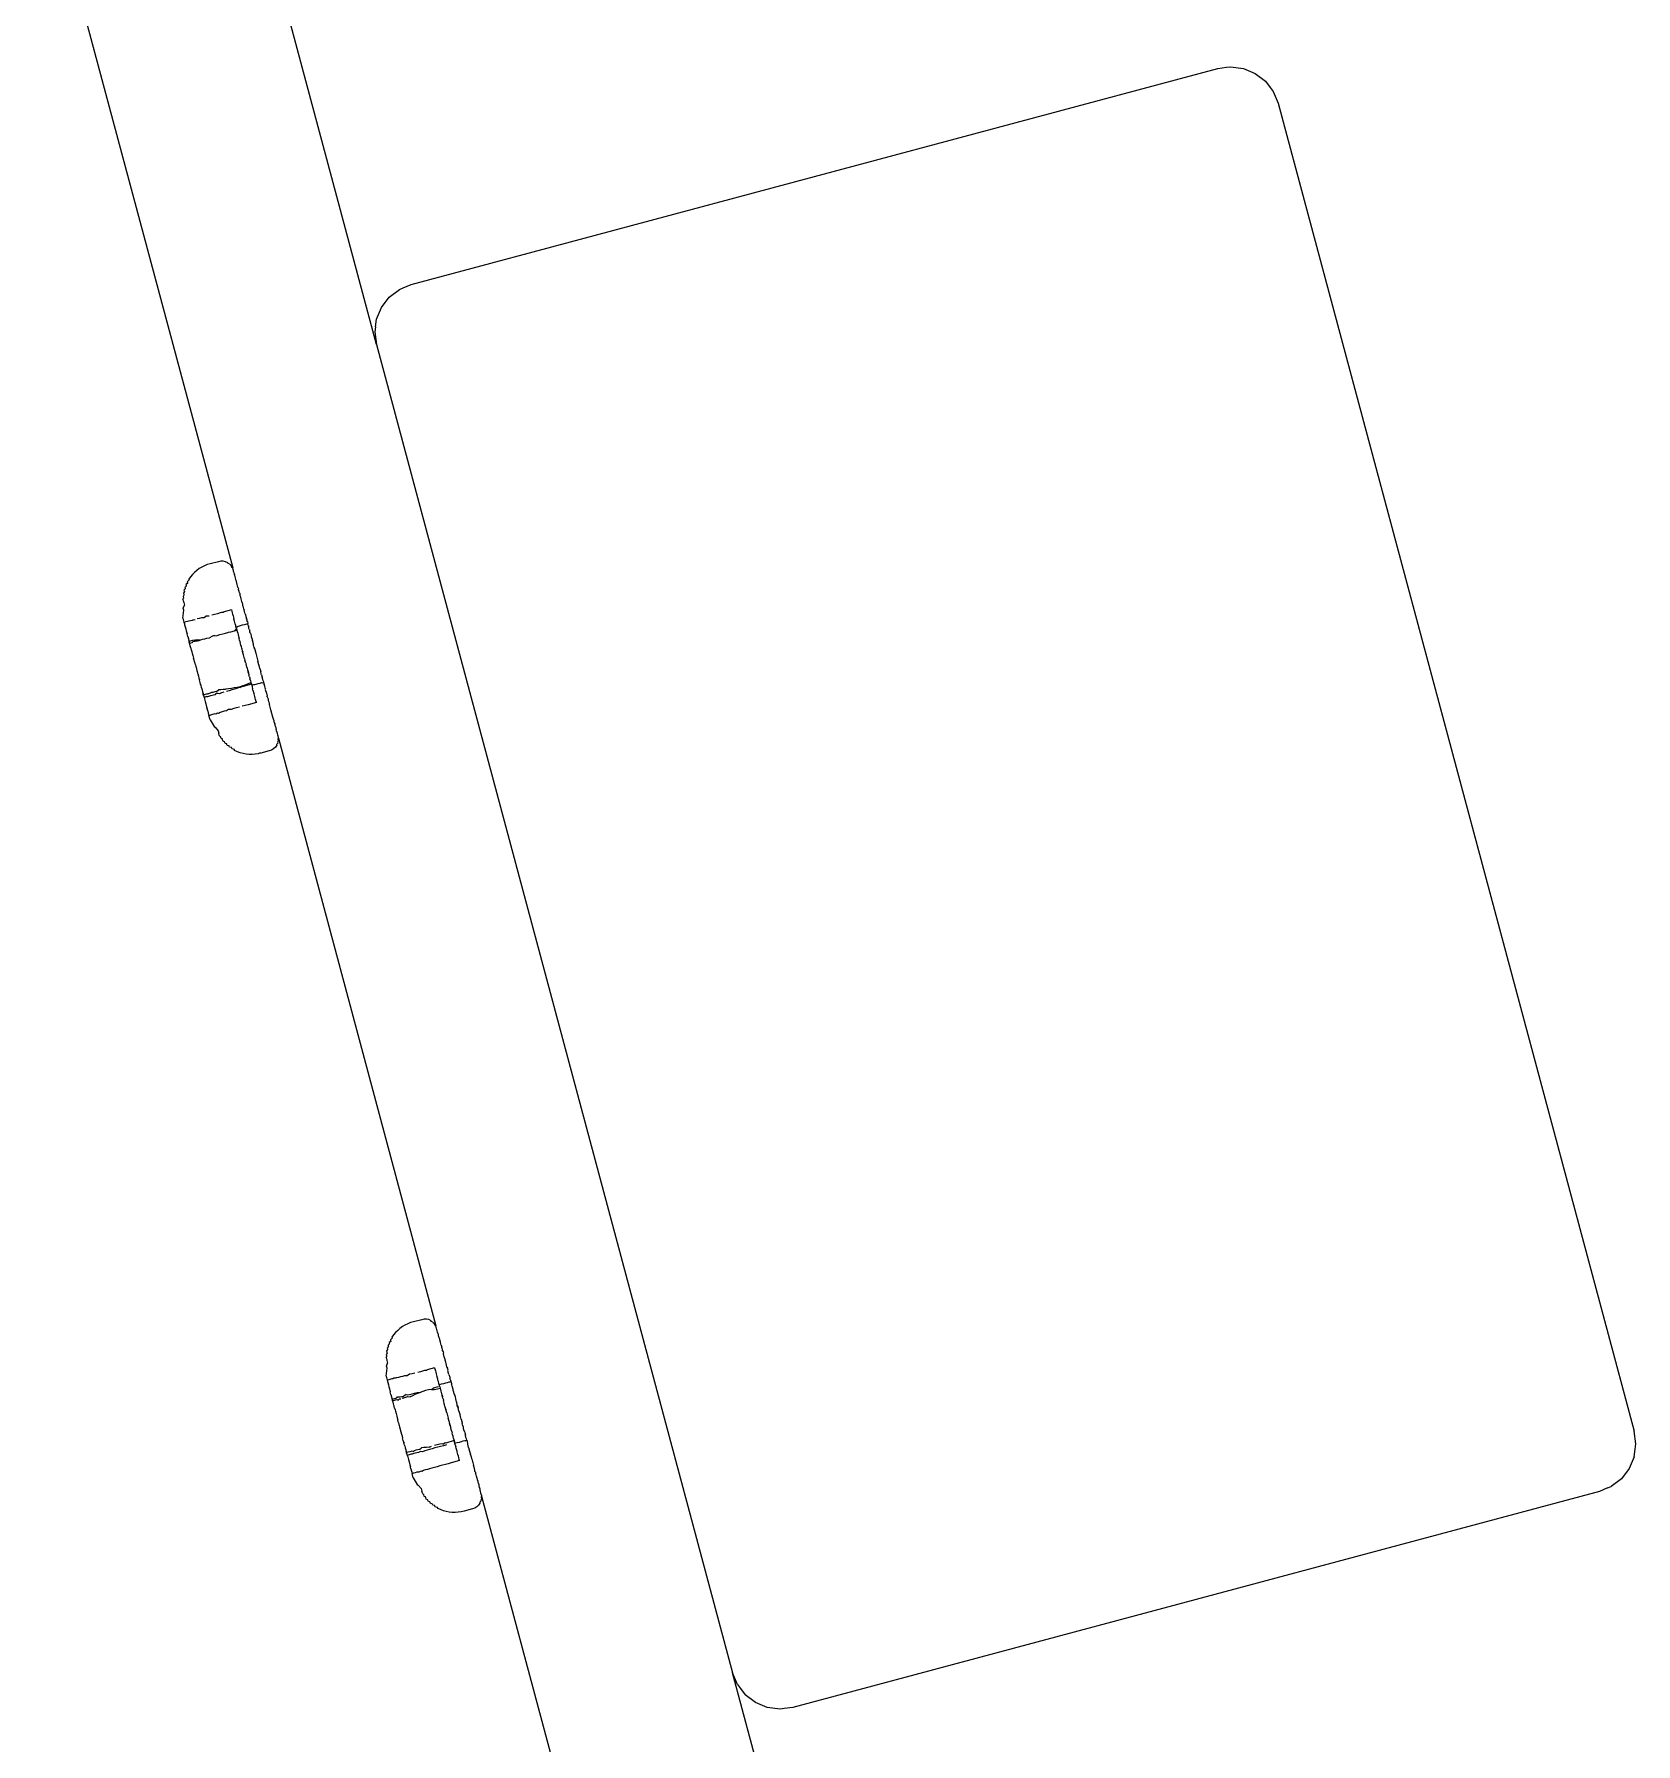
# Model space of a CAD drawing. Header units: millimetres. Extents: x -2916 to 2490, y 92 to 4100.
# Drawn here: x 1109.1 to 1174.3, y 1963 to 2032.6 of the extents above; entities that cross this region are included whole.
import ezdxf

# ---------------------------------------------------------------- set-up
doc = ezdxf.new("R2010")
doc.units = ezdxf.units.MM

msp = doc.modelspace()

# ---------------------------------------------------------------- linework, layer by layer
for p, q in [((1109.089, 2041.031), (1117.17, 2010.872)), ((1123.026, 2019.964), (1118.885, 2035.419)), ((1124.44, 2022.413), (1157.282, 2031.213)), ((1157.282, 2031.213), (1157.634, 2031.26)), ((1157.634, 2031.26), (1157.799, 2031.281)), ((1157.799, 2031.281), (1158.317, 2031.213)), ((1158.317, 2031.213), (1158.799, 2031.013)), ((1158.799, 2031.013), (1159.213, 2030.696)), ((1159.213, 2030.696), (1159.401, 2030.443)), ((1159.401, 2030.443), (1159.531, 2030.281)), ((1159.531, 2030.281), (1159.731, 2029.799)), ((1159.731, 2029.799), (1174.225, 1975.707)), ((1123.544, 2021.896), (1123.958, 2022.214)), ((1123.958, 2022.214), (1124.112, 2022.278)), ((1124.112, 2022.278), (1124.44, 2022.413)), ((1123.026, 2020.999), (1123.226, 2021.482)), ((1123.226, 2021.482), (1123.544, 2021.896)), ((1122.99, 2020.686), (1123.026, 2020.999)), ((1122.99, 2020.686), (1122.958, 2020.481)), ((1122.958, 2020.481), (1123.026, 2019.964)), ((1123.026, 2019.964), (1137.52, 1965.872)), ((1116.022, 2010.96), (1115.912, 2010.905)), ((1116.135, 2011.005), (1116.022, 2010.96)), ((1116.252, 2011.041), (1116.135, 2011.005)), ((1116.597, 2011.115), (1116.252, 2011.041)), ((1116.689, 2011.149), (1116.597, 2011.115)), ((1116.787, 2011.146), (1116.689, 2011.149)), ((1116.882, 2011.124), (1116.787, 2011.146)), ((1116.972, 2011.083), (1116.882, 2011.124)), ((1116.981, 2011.047), (1116.972, 2011.083)), ((1117.051, 2011.026), (1116.981, 2011.047)), ((1117.061, 2010.991), (1117.051, 2011.026)), ((1117.118, 2010.955), (1117.061, 2010.991)), ((1117.135, 2010.891), (1117.118, 2010.955)), ((1115.39, 2010.375), (1115.319, 2010.303)), ((1115.319, 2010.303), (1115.327, 2010.27)), ((1115.327, 2010.27), (1115.335, 2010.241)), ((1115.451, 2010.508), (1115.381, 2010.408)), ((1115.381, 2010.408), (1115.39, 2010.375)), ((1115.53, 2010.602), (1115.451, 2010.508)), ((1115.616, 2010.689), (1115.53, 2010.602)), ((1115.709, 2010.769), (1115.616, 2010.689)), ((1115.808, 2010.841), (1115.709, 2010.769)), ((1115.912, 2010.905), (1115.808, 2010.841)), ((1117.17, 2010.872), (1117.135, 2010.891)), ((1117.187, 2010.809), (1117.17, 2010.872)), ((1117.197, 2010.772), (1117.187, 2010.809)), ((1117.209, 2010.726), (1117.197, 2010.772)), ((1117.223, 2010.673), (1117.209, 2010.726)), ((1117.24, 2010.611), (1117.223, 2010.673)), ((1117.24, 2010.611), (1117.239, 2010.65)), ((1117.258, 2010.542), (1117.24, 2010.611)), ((1117.26, 2010.572), (1117.24, 2010.611)), ((1117.274, 2010.52), (1117.258, 2010.542)), ((1117.274, 2010.52), (1117.26, 2010.572)), ((1117.279, 2010.466), (1117.274, 2010.52)), ((1117.301, 2010.381), (1117.279, 2010.466)), ((1117.325, 2010.331), (1117.301, 2010.381)), ((1117.326, 2010.29), (1117.325, 2010.331)), ((1117.344, 2010.258), (1117.326, 2010.29)), ((1117.352, 2010.192), (1117.344, 2010.258)), ((1115.145, 2009.58), (1115.168, 2009.637)), ((1115.145, 2009.58), (1115.158, 2009.532)), ((1115.184, 2009.755), (1115.148, 2009.71)), ((1115.148, 2009.71), (1115.168, 2009.637)), ((1115.201, 2009.905), (1115.161, 2009.842)), ((1115.161, 2009.842), (1115.175, 2009.787)), ((1115.175, 2009.787), (1115.184, 2009.755)), ((1115.236, 2010.021), (1115.186, 2009.962)), ((1115.186, 2009.962), (1115.194, 2009.931)), ((1115.194, 2009.931), (1115.201, 2009.905)), ((1115.281, 2010.133), (1115.221, 2010.079)), ((1115.221, 2010.079), (1115.229, 2010.048)), ((1115.229, 2010.048), (1115.236, 2010.021)), ((1115.335, 2010.241), (1115.265, 2010.193)), ((1115.265, 2010.193), (1115.274, 2010.161)), ((1115.274, 2010.161), (1115.281, 2010.133)), ((1117.38, 2010.087), (1117.352, 2010.192)), ((1117.399, 2010.056), (1117.38, 2010.087)), ((1117.399, 2010.056), (1117.411, 2010.008)), ((1117.41, 2009.976), (1117.411, 2010.008)), ((1117.436, 2009.916), (1117.41, 2009.976)), ((1117.442, 2009.858), (1117.436, 2009.916)), ((1117.442, 2009.858), (1117.462, 2009.819)), ((1117.462, 2009.819), (1117.47, 2009.788)), ((1117.475, 2009.735), (1117.47, 2009.788)), ((1117.498, 2009.683), (1117.475, 2009.735)), ((1117.509, 2009.605), (1117.498, 2009.683)), ((1117.547, 2009.503), (1117.509, 2009.605)), ((1115.14, 2008.825), (1115.181, 2009.153)), ((1115.158, 2009.532), (1115.167, 2009.497)), ((1115.16, 2009.23), (1115.205, 2009.354)), ((1115.181, 2009.153), (1115.16, 2009.23)), ((1115.167, 2009.497), (1115.178, 2009.456)), ((1115.178, 2009.456), (1115.191, 2009.409)), ((1115.191, 2009.409), (1115.205, 2009.354)), ((1116.096, 2008.899), (1116.002, 2008.841)), ((1116.206, 2008.912), (1116.096, 2008.899)), ((1116.43, 2008.973), (1116.317, 2008.942)), ((1116.545, 2009.006), (1116.43, 2008.973)), ((1116.662, 2009.038), (1116.545, 2009.006)), ((1116.709, 2009.051), (1116.662, 2009.038)), ((1116.785, 2009.054), (1116.709, 2009.051)), ((1116.821, 2009.082), (1116.785, 2009.054)), ((1117.12, 2009.165), (1116.821, 2009.082)), ((1117.12, 2009.165), (1117.133, 2009.116)), ((1117.133, 2009.116), (1117.153, 2009.041)), ((1117.153, 2009.041), (1117.168, 2008.984)), ((1117.168, 2008.984), (1117.187, 2008.914)), ((1117.187, 2008.914), (1117.214, 2008.812)), ((1117.545, 2009.471), (1117.547, 2009.503)), ((1117.563, 2009.444), (1117.545, 2009.471)), ((1117.577, 2009.391), (1117.563, 2009.444)), ((1117.583, 2009.332), (1117.577, 2009.391)), ((1117.608, 2009.274), (1117.583, 2009.332)), ((1117.621, 2009.187), (1117.608, 2009.274)), ((1117.621, 2009.187), (1117.64, 2009.155)), ((1117.661, 2009.039), (1117.64, 2009.155)), ((1117.682, 2008.999), (1117.661, 2009.039)), ((1117.682, 2008.999), (1117.693, 2008.956)), ((1117.693, 2008.956), (1117.702, 2008.887)), ((1117.702, 2008.887), (1117.733, 2008.808)), ((1115.14, 2008.825), (1115.185, 2008.657)), ((1115.185, 2008.657), (1115.249, 2008.671)), ((1115.185, 2008.657), (1115.201, 2008.599)), ((1115.201, 2008.599), (1115.212, 2008.558)), ((1115.212, 2008.558), (1115.236, 2008.466)), ((1115.236, 2008.466), (1115.259, 2008.383)), ((1115.335, 2008.691), (1115.249, 2008.671)), ((1115.259, 2008.383), (1115.28, 2008.302)), ((1115.28, 2008.302), (1115.312, 2008.184)), ((1115.339, 2008.082), (1115.312, 2008.184)), ((1115.379, 2008.708), (1115.335, 2008.691)), ((1115.447, 2008.717), (1115.379, 2008.708)), ((1115.515, 2008.732), (1115.447, 2008.717)), ((1115.544, 2008.739), (1115.515, 2008.732)), ((1115.578, 2008.747), (1115.544, 2008.739)), ((1115.648, 2008.763), (1115.578, 2008.747)), ((1115.808, 2008.814), (1115.723, 2008.793)), ((1115.899, 2008.836), (1115.808, 2008.814)), ((1116.002, 2008.841), (1115.899, 2008.836)), ((1116.649, 2008.154), (1116.765, 2008.185)), ((1116.765, 2008.185), (1116.882, 2008.217)), ((1116.882, 2008.217), (1116.918, 2008.226)), ((1116.918, 2008.226), (1116.975, 2008.242)), ((1116.975, 2008.242), (1117.001, 2008.248)), ((1117.001, 2008.248), (1117.098, 2008.274)), ((1117.098, 2008.274), (1117.238, 2008.312)), ((1117.221, 2008.785), (1117.214, 2008.812)), ((1117.244, 2008.702), (1117.221, 2008.785)), ((1117.238, 2008.312), (1117.329, 2008.383)), ((1117.238, 2008.312), (1117.341, 2008.34)), ((1117.256, 2008.654), (1117.244, 2008.702)), ((1117.271, 2008.6), (1117.256, 2008.654)), ((1117.292, 2008.522), (1117.271, 2008.6)), ((1117.304, 2008.479), (1117.292, 2008.522)), ((1117.315, 2008.434), (1117.304, 2008.479)), ((1117.304, 2008.479), (1117.348, 2008.476)), ((1117.329, 2008.383), (1117.315, 2008.434)), ((1117.315, 2008.434), (1117.323, 2008.407)), ((1117.323, 2008.407), (1117.329, 2008.383)), ((1117.323, 2008.407), (1117.341, 2008.34)), ((1117.329, 2008.383), (1117.341, 2008.34)), ((1117.341, 2008.34), (1117.357, 2008.281)), ((1117.348, 2008.476), (1117.398, 2008.504)), ((1117.357, 2008.281), (1117.376, 2008.209)), ((1117.376, 2008.209), (1117.39, 2008.156)), ((1117.398, 2008.504), (1117.443, 2008.516)), ((1117.443, 2008.516), (1117.488, 2008.528)), ((1117.488, 2008.528), (1117.572, 2008.551)), ((1117.572, 2008.551), (1117.645, 2008.57)), ((1117.645, 2008.57), (1117.705, 2008.586)), ((1117.705, 2008.586), (1117.751, 2008.595)), ((1117.742, 2008.774), (1117.733, 2008.808)), ((1117.742, 2008.774), (1117.744, 2008.731)), ((1117.766, 2008.685), (1117.744, 2008.731)), ((1117.751, 2008.595), (1117.787, 2008.608)), ((1117.766, 2008.685), (1117.787, 2008.608)), ((1117.786, 2008.572), (1117.787, 2008.608)), ((1117.811, 2008.515), (1117.786, 2008.572)), ((1117.811, 2008.515), (1117.818, 2008.49)), ((1117.831, 2008.441), (1117.818, 2008.49)), ((1117.83, 2008.41), (1117.831, 2008.441)), ((1117.847, 2008.381), (1117.83, 2008.41)), ((1117.847, 2008.381), (1117.869, 2008.299)), ((1117.874, 2008.245), (1117.869, 2008.299)), ((1117.892, 2008.215), (1117.874, 2008.245)), ((1117.892, 2008.215), (1117.905, 2008.165)), ((1117.905, 2008.165), (1117.921, 2008.106)), ((1115.339, 2008.082), (1115.367, 2007.979)), ((1115.367, 2007.979), (1115.384, 2007.917)), ((1115.384, 2007.917), (1115.397, 2007.865)), ((1115.391, 2007.889), (1115.384, 2007.917)), ((1115.391, 2007.889), (1115.452, 2007.906)), ((1115.397, 2007.865), (1115.391, 2007.889)), ((1115.409, 2007.822), (1115.397, 2007.865)), ((1115.416, 2007.796), (1115.397, 2007.865)), ((1115.425, 2007.763), (1115.409, 2007.822)), ((1115.416, 2007.796), (1115.409, 2007.822)), ((1115.517, 2007.825), (1115.416, 2007.796)), ((1115.425, 2007.763), (1115.416, 2007.796)), ((1115.444, 2007.691), (1115.425, 2007.763)), ((1115.454, 2007.652), (1115.444, 2007.691)), ((1115.452, 2007.906), (1115.541, 2007.93)), ((1115.466, 2007.611), (1115.454, 2007.652)), ((1115.473, 2007.585), (1115.466, 2007.611)), ((1115.488, 2007.525), (1115.473, 2007.585)), ((1115.488, 2007.525), (1115.496, 2007.496)), ((1115.496, 2007.496), (1115.509, 2007.448)), ((1115.523, 2007.852), (1115.517, 2007.825)), ((1115.586, 2007.869), (1115.523, 2007.852)), ((1115.541, 2007.93), (1115.584, 2007.941)), ((1115.584, 2007.941), (1115.625, 2007.93)), ((1115.597, 2007.893), (1115.586, 2007.869)), ((1115.597, 2007.893), (1115.638, 2007.883)), ((1115.625, 2007.93), (1115.671, 2007.938)), ((1115.638, 2007.883), (1115.682, 2007.895)), ((1115.671, 2007.938), (1115.724, 2007.952)), ((1115.682, 2007.895), (1115.739, 2007.895)), ((1115.724, 2007.952), (1115.792, 2007.946)), ((1115.739, 2007.895), (1115.761, 2007.916)), ((1115.761, 2007.916), (1115.802, 2007.908)), ((1115.792, 2007.946), (1115.867, 2007.945)), ((1115.802, 2007.908), (1115.867, 2007.945)), ((1115.867, 2007.945), (1115.945, 2007.966)), ((1115.945, 2007.966), (1116.029, 2007.988)), ((1116.029, 2007.988), (1116.12, 2008.012)), ((1116.12, 2008.012), (1116.22, 2008.028)), ((1116.317, 2008.072), (1116.22, 2008.028)), ((1116.42, 2008.116), (1116.317, 2008.072)), ((1116.44, 2008.098), (1116.42, 2008.116)), ((1116.44, 2008.098), (1116.536, 2008.124)), ((1116.536, 2008.124), (1116.649, 2008.154)), ((1117.39, 2008.156), (1117.397, 2008.128)), ((1117.397, 2008.128), (1117.404, 2008.102)), ((1117.404, 2008.102), (1117.42, 2008.043)), ((1117.42, 2008.043), (1117.438, 2007.976)), ((1117.428, 2008.013), (1117.42, 2008.043)), ((1117.438, 2007.976), (1117.428, 2008.013)), ((1117.452, 2007.926), (1117.438, 2007.976)), ((1117.461, 2007.893), (1117.452, 2007.926)), ((1117.461, 2007.893), (1117.476, 2007.837)), ((1117.492, 2007.776), (1117.476, 2007.837)), ((1117.506, 2007.723), (1117.492, 2007.776)), ((1117.525, 2007.651), (1117.506, 2007.723)), ((1117.506, 2007.723), (1117.513, 2007.697)), ((1117.525, 2007.651), (1117.513, 2007.697)), ((1117.539, 2007.6), (1117.525, 2007.651)), ((1117.551, 2007.556), (1117.539, 2007.6)), ((1117.572, 2007.475), (1117.551, 2007.556)), ((1117.589, 2007.415), (1117.572, 2007.475)), ((1117.572, 2007.475), (1117.581, 2007.443)), ((1117.921, 2008.106), (1117.918, 2008.079)), ((1117.918, 2008.079), (1117.941, 2008.031)), ((1117.941, 2008.031), (1117.958, 2007.967)), ((1117.958, 2007.967), (1117.963, 2007.911)), ((1117.963, 2007.911), (1117.984, 2007.873)), ((1118.002, 2007.806), (1117.984, 2007.873)), ((1117.994, 2007.834), (1118.002, 2007.806)), ((1118.002, 2007.806), (1118.009, 2007.742)), ((1118.033, 2007.686), (1118.009, 2007.742)), ((1118.043, 2007.634), (1118.033, 2007.686)), ((1118.054, 2007.571), (1118.043, 2007.634)), ((1118.043, 2007.634), (1118.057, 2007.6)), ((1118.054, 2007.571), (1118.071, 2007.545)), ((1118.057, 2007.6), (1118.071, 2007.545)), ((1118.071, 2007.545), (1118.109, 2007.403)), ((1115.509, 2007.448), (1115.522, 2007.399)), ((1115.522, 2007.399), (1115.547, 2007.308)), ((1115.547, 2007.308), (1115.562, 2007.251)), ((1115.562, 2007.251), (1115.579, 2007.189)), ((1115.636, 2006.974), (1115.579, 2007.189)), ((1115.649, 2006.925), (1115.636, 2006.974)), ((1115.649, 2006.925), (1115.667, 2006.858)), ((1115.667, 2006.858), (1115.679, 2006.813)), ((1115.679, 2006.813), (1115.694, 2006.756)), ((1117.589, 2007.415), (1117.581, 2007.443)), ((1117.599, 2007.376), (1117.589, 2007.415)), ((1117.611, 2007.331), (1117.599, 2007.376)), ((1117.626, 2007.274), (1117.611, 2007.331)), ((1117.642, 2007.217), (1117.626, 2007.274)), ((1117.654, 2007.172), (1117.642, 2007.217)), ((1117.654, 2007.172), (1117.67, 2007.11)), ((1117.702, 2006.992), (1117.67, 2007.11)), ((1117.702, 2006.992), (1117.714, 2006.948)), ((1117.727, 2006.897), (1117.714, 2006.948)), ((1117.747, 2006.825), (1117.727, 2006.897)), ((1117.747, 2006.825), (1117.755, 2006.793)), ((1117.755, 2006.793), (1117.774, 2006.722)), ((1118.109, 2007.403), (1118.153, 2007.239)), ((1118.153, 2007.239), (1118.197, 2007.078)), ((1118.238, 2006.922), (1118.197, 2007.078)), ((1118.238, 2006.922), (1118.237, 2006.891)), ((1118.26, 2006.84), (1118.237, 2006.891)), ((1118.277, 2006.776), (1118.26, 2006.84)), ((1118.277, 2006.776), (1118.289, 2006.731)), ((1115.694, 2006.756), (1115.71, 2006.699)), ((1115.71, 2006.699), (1115.722, 2006.654)), ((1115.722, 2006.654), (1115.74, 2006.588)), ((1115.74, 2006.588), (1115.748, 2006.555)), ((1115.748, 2006.555), (1115.773, 2006.463)), ((1115.773, 2006.463), (1115.796, 2006.379)), ((1115.796, 2006.379), (1115.815, 2006.308)), ((1115.827, 2006.262), (1115.815, 2006.308)), ((1115.842, 2006.205), (1115.827, 2006.262)), ((1115.86, 2006.138), (1115.842, 2006.205)), ((1115.88, 2006.064), (1115.86, 2006.138)), ((1115.86, 2006.138), (1115.869, 2006.105)), ((1115.88, 2006.064), (1115.869, 2006.105)), ((1117.584, 2006.07), (1117.468, 2006.031)), ((1117.584, 2006.07), (1117.914, 2006.202)), ((1117.931, 2006.136), (1117.593, 2006.038)), ((1117.774, 2006.722), (1117.794, 2006.647)), ((1117.794, 2006.647), (1117.812, 2006.582)), ((1117.801, 2006.622), (1117.794, 2006.647)), ((1117.812, 2006.582), (1117.801, 2006.622)), ((1117.812, 2006.582), (1117.83, 2006.512)), ((1117.851, 2006.434), (1117.83, 2006.512)), ((1117.851, 2006.434), (1117.863, 2006.392)), ((1117.863, 2006.392), (1117.871, 2006.36)), ((1117.891, 2006.288), (1117.871, 2006.36)), ((1117.891, 2006.288), (1117.914, 2006.202)), ((1117.914, 2006.202), (1117.931, 2006.136)), ((1117.914, 2006.202), (1117.925, 2006.161)), ((1117.925, 2006.161), (1117.931, 2006.136)), ((1117.931, 2006.136), (1117.943, 2006.092)), ((1117.943, 2006.092), (1117.991, 2006.105)), ((1117.943, 2006.092), (1117.961, 2006.027)), ((1117.991, 2006.105), (1118.037, 2006.117)), ((1118.037, 2006.117), (1118.071, 2006.126)), ((1118.071, 2006.126), (1118.128, 2006.141)), ((1118.128, 2006.141), (1118.211, 2006.164)), ((1118.211, 2006.164), (1118.285, 2006.183)), ((1118.285, 2006.183), (1118.345, 2006.199)), ((1118.289, 2006.731), (1118.313, 2006.641)), ((1118.335, 2006.563), (1118.313, 2006.641)), ((1118.346, 2006.521), (1118.335, 2006.563)), ((1118.345, 2006.199), (1118.394, 2006.192)), ((1118.346, 2006.521), (1118.374, 2006.417)), ((1118.397, 2006.331), (1118.374, 2006.417)), ((1118.426, 2006.221), (1118.394, 2006.192)), ((1118.414, 2006.266), (1118.397, 2006.331)), ((1118.414, 2006.266), (1118.426, 2006.221)), ((1118.426, 2006.221), (1118.454, 2006.116)), ((1118.473, 2006.048), (1118.454, 2006.116)), ((1118.473, 2006.048), (1118.466, 2006.072)), ((1115.893, 2006.017), (1115.88, 2006.064)), ((1115.901, 2005.987), (1115.893, 2006.017)), ((1115.901, 2005.987), (1115.921, 2005.91)), ((1115.921, 2005.91), (1115.945, 2005.821)), ((1115.945, 2005.821), (1115.964, 2005.75)), ((1115.964, 2005.75), (1115.98, 2005.691)), ((1115.973, 2005.716), (1115.964, 2005.75)), ((1115.973, 2005.716), (1116.047, 2005.735)), ((1115.991, 2005.648), (1115.973, 2005.716)), ((1115.98, 2005.691), (1115.991, 2005.648)), ((1115.991, 2005.648), (1115.998, 2005.623)), ((1115.991, 2005.648), (1116.005, 2005.596)), ((1115.998, 2005.623), (1116.005, 2005.596)), ((1116.047, 2005.607), (1116.005, 2005.596)), ((1116.005, 2005.596), (1116.022, 2005.534)), ((1116.022, 2005.534), (1116.05, 2005.431)), ((1116.047, 2005.735), (1116.062, 2005.714)), ((1116.079, 2005.616), (1116.047, 2005.607)), ((1116.05, 2005.431), (1116.077, 2005.329)), ((1116.144, 2005.737), (1116.062, 2005.714)), ((1116.121, 2005.632), (1116.079, 2005.616)), ((1116.121, 2005.632), (1116.163, 2005.638)), ((1116.144, 2005.737), (1116.172, 2005.745)), ((1116.163, 2005.638), (1116.199, 2005.648)), ((1116.208, 2005.755), (1116.172, 2005.745)), ((1116.199, 2005.648), (1116.234, 2005.657)), ((1116.252, 2005.768), (1116.208, 2005.755)), ((1116.234, 2005.657), (1116.277, 2005.675)), ((1116.303, 2005.792), (1116.252, 2005.768)), ((1116.277, 2005.675), (1116.332, 2005.684)), ((1116.367, 2005.8), (1116.303, 2005.792)), ((1116.332, 2005.684), (1116.394, 2005.7)), ((1116.437, 2005.82), (1116.367, 2005.8)), ((1116.394, 2005.7), (1116.464, 2005.719)), ((1116.514, 2005.842), (1116.437, 2005.82)), ((1116.464, 2005.719), (1116.493, 2005.757)), ((1116.538, 2005.752), (1116.493, 2005.757)), ((1116.514, 2005.842), (1116.586, 2005.91)), ((1116.579, 2005.75), (1116.538, 2005.752)), ((1116.63, 2005.747), (1116.579, 2005.75)), ((1116.683, 2005.912), (1116.586, 2005.91)), ((1116.717, 2005.787), (1116.63, 2005.747)), ((1116.785, 2005.918), (1116.683, 2005.912)), ((1116.813, 2005.813), (1116.717, 2005.787)), ((1116.859, 2005.925), (1116.785, 2005.918)), ((1116.892, 2005.928), (1116.859, 2005.925)), ((1117.002, 2005.942), (1116.892, 2005.928)), ((1117.021, 2005.871), (1116.915, 2005.84)), ((1117.116, 2005.959), (1117.002, 2005.942)), ((1117.131, 2005.903), (1117.021, 2005.871)), ((1117.232, 2005.98), (1117.116, 2005.959)), ((1117.244, 2005.936), (1117.131, 2005.903)), ((1117.35, 2006.004), (1117.232, 2005.98)), ((1117.359, 2005.969), (1117.244, 2005.936)), ((1117.468, 2006.031), (1117.35, 2006.004)), ((1117.476, 2006.003), (1117.359, 2005.969)), ((1117.476, 2006.003), (1117.501, 2006.011)), ((1117.593, 2006.038), (1117.501, 2006.011)), ((1118.133, 2005.383), (1117.793, 2005.292)), ((1117.961, 2006.027), (1117.982, 2005.948)), ((1117.996, 2005.894), (1117.982, 2005.948)), ((1117.996, 2005.894), (1118.009, 2005.846)), ((1118.009, 2005.846), (1118.031, 2005.763)), ((1118.038, 2005.736), (1118.031, 2005.763)), ((1118.066, 2005.634), (1118.038, 2005.736)), ((1118.084, 2005.564), (1118.066, 2005.634)), ((1118.1, 2005.507), (1118.084, 2005.564)), ((1118.12, 2005.432), (1118.1, 2005.507)), ((1118.133, 2005.383), (1118.12, 2005.432)), ((1118.492, 2005.977), (1118.473, 2006.048)), ((1118.5, 2005.946), (1118.492, 2005.977)), ((1118.5, 2005.946), (1118.498, 2005.915)), ((1118.498, 2005.915), (1118.549, 2005.763)), ((1118.549, 2005.763), (1118.579, 2005.652)), ((1118.579, 2005.614), (1118.579, 2005.652)), ((1118.579, 2005.614), (1118.611, 2005.533)), ((1118.611, 2005.533), (1118.617, 2005.47)), ((1118.617, 2005.47), (1118.642, 2005.416)), ((1118.642, 2005.416), (1118.655, 2005.331)), ((1116.077, 2005.329), (1116.109, 2005.211)), ((1116.109, 2005.211), (1116.13, 2005.13)), ((1116.153, 2005.047), (1116.13, 2005.13)), ((1116.153, 2005.047), (1116.177, 2004.955)), ((1116.177, 2004.955), (1116.188, 2004.914)), ((1116.188, 2004.914), (1116.204, 2004.856)), ((1116.237, 2004.866), (1116.204, 2004.856)), ((1116.249, 2004.688), (1116.204, 2004.856)), ((1116.264, 2004.873), (1116.237, 2004.866)), ((1116.249, 2004.688), (1116.413, 2004.415)), ((1116.345, 2004.896), (1116.264, 2004.873)), ((1116.396, 2004.911), (1116.345, 2004.896)), ((1116.432, 2004.921), (1116.396, 2004.911)), ((1116.48, 2004.916), (1116.432, 2004.921)), ((1116.529, 2004.948), (1116.48, 2004.916)), ((1116.566, 2004.959), (1116.529, 2004.948)), ((1116.597, 2004.941), (1116.566, 2004.959)), ((1116.66, 2004.985), (1116.597, 2004.941)), ((1116.738, 2005.007), (1116.66, 2004.985)), ((1116.822, 2005.031), (1116.738, 2005.007)), ((1116.912, 2005.056), (1116.822, 2005.031)), ((1117.003, 2005.105), (1116.912, 2005.056)), ((1117.113, 2005.101), (1117.003, 2005.105)), ((1117.216, 2005.142), (1117.113, 2005.101)), ((1117.326, 2005.173), (1117.216, 2005.142)), ((1117.44, 2005.205), (1117.326, 2005.173)), ((1117.673, 2005.266), (1117.555, 2005.236)), ((1117.793, 2005.292), (1117.673, 2005.266)), ((1118.655, 2005.331), (1118.672, 2005.303)), ((1118.7, 2005.2), (1118.672, 2005.303)), ((1118.729, 2005.089), (1118.7, 2005.2)), ((1118.769, 2004.94), (1118.729, 2005.089)), ((1118.807, 2004.798), (1118.769, 2004.94)), ((1118.831, 2004.711), (1118.807, 2004.798)), ((1118.843, 2004.665), (1118.831, 2004.711)), ((1116.413, 2004.415), (1116.454, 2004.379)), ((1116.454, 2004.379), (1116.576, 2004.241)), ((1116.576, 2004.241), (1116.602, 2004.143)), ((1116.612, 2004.104), (1116.602, 2004.143)), ((1116.621, 2004.072), (1116.612, 2004.104)), ((1116.632, 2004.029), (1116.621, 2004.072)), ((1116.632, 2004.029), (1116.679, 2003.998)), ((1116.698, 2003.925), (1116.679, 2003.998)), ((1118.843, 2004.665), (1118.848, 2004.61)), ((1118.848, 2004.61), (1118.881, 2004.524)), ((1118.894, 2004.476), (1118.881, 2004.524)), ((1118.912, 2004.407), (1118.894, 2004.476)), ((1118.912, 2004.407), (1118.944, 2004.287)), ((1118.958, 2004.235), (1118.944, 2004.287)), ((1118.971, 2004.188), (1118.958, 2004.235)), ((1118.971, 2004.188), (1118.977, 2004.129)), ((1118.977, 2004.129), (1118.991, 2004.076)), ((1118.991, 2004.076), (1119.003, 2004.03)), ((1119.003, 2004.03), (1119.021, 2003.964)), ((1116.752, 2003.904), (1116.698, 2003.925)), ((1116.76, 2003.872), (1116.752, 2003.904)), ((1116.775, 2003.817), (1116.76, 2003.872)), ((1116.842, 2003.783), (1116.775, 2003.817)), ((1116.849, 2003.756), (1116.842, 2003.783)), ((1116.857, 2003.726), (1116.849, 2003.756)), ((1116.93, 2003.7), (1116.857, 2003.726)), ((1116.937, 2003.673), (1116.93, 2003.7)), ((1116.945, 2003.642), (1116.937, 2003.673)), ((1117.025, 2003.625), (1116.945, 2003.642)), ((1117.032, 2003.598), (1117.025, 2003.625)), ((1117.041, 2003.566), (1117.032, 2003.598)), ((1117.126, 2003.558), (1117.041, 2003.566)), ((1117.133, 2003.53), (1117.126, 2003.558)), ((1117.142, 2003.497), (1117.133, 2003.53)), ((1117.24, 2003.471), (1117.142, 2003.497)), ((1117.249, 2003.437), (1117.24, 2003.471)), ((1117.36, 2003.386), (1117.249, 2003.437)), ((1117.475, 2003.344), (1117.36, 2003.386)), ((1117.593, 2003.311), (1117.475, 2003.344)), ((1117.713, 2003.289), (1117.593, 2003.311)), ((1117.835, 2003.276), (1117.713, 2003.289)), ((1118.201, 2003.297), (1118.08, 2003.28)), ((1118.255, 2003.328), (1118.201, 2003.297)), ((1118.321, 2003.322), (1118.255, 2003.328)), ((1118.659, 2003.421), (1118.321, 2003.322)), ((1118.752, 2003.449), (1118.659, 2003.421)), ((1118.835, 2003.501), (1118.752, 2003.449)), ((1118.907, 2003.568), (1118.835, 2003.501)), ((1118.964, 2003.648), (1118.907, 2003.568)), ((1119.004, 2003.737), (1118.954, 2003.684)), ((1118.954, 2003.684), (1118.964, 2003.648)), ((1119.027, 2003.832), (1118.995, 2003.772)), ((1118.995, 2003.772), (1119.004, 2003.737)), ((1119.03, 2003.93), (1119.01, 2003.897)), ((1119.01, 2003.897), (1119.027, 2003.832)), ((1119.021, 2003.964), (1119.03, 2003.93)), ((1119.03, 2003.93), (1125.442, 1980.001)), ((1117.957, 2003.273), (1117.835, 2003.276)), ((1118.08, 2003.28), (1117.957, 2003.273)), ((1123.723, 1979.637), (1123.653, 1979.537)), ((1123.802, 1979.731), (1123.723, 1979.637)), ((1123.888, 1979.818), (1123.802, 1979.731)), ((1123.981, 1979.898), (1123.888, 1979.818)), ((1124.08, 1979.97), (1123.981, 1979.898)), ((1124.184, 1980.034), (1124.08, 1979.97)), ((1124.294, 1980.089), (1124.184, 1980.034)), ((1124.407, 1980.134), (1124.294, 1980.089)), ((1124.524, 1980.17), (1124.407, 1980.134)), ((1124.869, 1980.244), (1124.524, 1980.17)), ((1124.961, 1980.278), (1124.869, 1980.244)), ((1125.059, 1980.275), (1124.961, 1980.278)), ((1125.154, 1980.253), (1125.059, 1980.275)), ((1125.244, 1980.212), (1125.154, 1980.253)), ((1125.253, 1980.176), (1125.244, 1980.212)), ((1125.323, 1980.155), (1125.253, 1980.176)), ((1125.333, 1980.12), (1125.323, 1980.155)), ((1125.39, 1980.084), (1125.333, 1980.12)), ((1125.407, 1980.02), (1125.39, 1980.084)), ((1125.442, 1980.001), (1125.407, 1980.02)), ((1125.459, 1979.938), (1125.442, 1980.001)), ((1125.469, 1979.901), (1125.459, 1979.938)), ((1125.481, 1979.855), (1125.469, 1979.901)), ((1125.495, 1979.802), (1125.481, 1979.855)), ((1125.512, 1979.74), (1125.495, 1979.802)), ((1125.53, 1979.671), (1125.512, 1979.74)), ((1125.53, 1979.671), (1125.532, 1979.701)), ((1125.546, 1979.649), (1125.53, 1979.671)), ((1125.551, 1979.595), (1125.546, 1979.649)), ((1123.473, 1979.034), (1123.433, 1978.971)), ((1123.433, 1978.971), (1123.447, 1978.917)), ((1123.447, 1978.917), (1123.456, 1978.884)), ((1123.508, 1979.15), (1123.458, 1979.091)), ((1123.458, 1979.091), (1123.466, 1979.06)), ((1123.466, 1979.06), (1123.473, 1979.034)), ((1123.553, 1979.262), (1123.493, 1979.208)), ((1123.493, 1979.208), (1123.501, 1979.177)), ((1123.501, 1979.177), (1123.508, 1979.15)), ((1123.607, 1979.37), (1123.537, 1979.322)), ((1123.537, 1979.322), (1123.545, 1979.29)), ((1123.545, 1979.29), (1123.553, 1979.262)), ((1123.662, 1979.504), (1123.59, 1979.432)), ((1123.59, 1979.432), (1123.599, 1979.399)), ((1123.599, 1979.399), (1123.607, 1979.37)), ((1123.653, 1979.537), (1123.662, 1979.504)), ((1125.573, 1979.511), (1125.551, 1979.595)), ((1125.597, 1979.46), (1125.573, 1979.511)), ((1125.616, 1979.387), (1125.597, 1979.46)), ((1125.598, 1979.419), (1125.597, 1979.46)), ((1125.616, 1979.387), (1125.598, 1979.419)), ((1125.624, 1979.358), (1125.616, 1979.387)), ((1125.624, 1979.321), (1125.616, 1979.387)), ((1125.652, 1979.216), (1125.624, 1979.321)), ((1125.652, 1979.216), (1125.683, 1979.137)), ((1125.682, 1979.105), (1125.683, 1979.137)), ((1125.708, 1979.045), (1125.682, 1979.105)), ((1125.713, 1978.987), (1125.708, 1979.045)), ((1125.713, 1978.987), (1125.734, 1978.948)), ((1125.734, 1978.948), (1125.75, 1978.889)), ((1123.412, 1977.954), (1123.453, 1978.282)), ((1123.417, 1978.709), (1123.44, 1978.766)), ((1123.417, 1978.709), (1123.43, 1978.661)), ((1123.456, 1978.884), (1123.42, 1978.839)), ((1123.42, 1978.839), (1123.431, 1978.797)), ((1123.43, 1978.661), (1123.439, 1978.626)), ((1123.431, 1978.797), (1123.44, 1978.766)), ((1123.432, 1978.359), (1123.477, 1978.483)), ((1123.453, 1978.282), (1123.432, 1978.359)), ((1123.439, 1978.626), (1123.45, 1978.585)), ((1123.45, 1978.585), (1123.463, 1978.538)), ((1123.463, 1978.538), (1123.477, 1978.483)), ((1125.391, 1978.294), (1125.092, 1978.21)), ((1125.391, 1978.294), (1125.405, 1978.245)), ((1125.405, 1978.245), (1125.425, 1978.17)), ((1125.747, 1978.864), (1125.75, 1978.889)), ((1125.781, 1978.734), (1125.747, 1978.864)), ((1125.818, 1978.633), (1125.781, 1978.734)), ((1125.817, 1978.6), (1125.818, 1978.633)), ((1125.849, 1978.52), (1125.817, 1978.6)), ((1125.855, 1978.461), (1125.849, 1978.52)), ((1125.88, 1978.403), (1125.855, 1978.461)), ((1125.893, 1978.316), (1125.88, 1978.403)), ((1125.893, 1978.316), (1125.912, 1978.284)), ((1125.936, 1978.194), (1125.912, 1978.284)), ((1123.412, 1977.954), (1123.457, 1977.786)), ((1123.492, 1977.794), (1123.457, 1977.786)), ((1123.457, 1977.786), (1123.473, 1977.728)), ((1123.473, 1977.728), (1123.484, 1977.687)), ((1123.484, 1977.687), (1123.508, 1977.595)), ((1123.52, 1977.802), (1123.492, 1977.794)), ((1123.508, 1977.595), (1123.531, 1977.512)), ((1123.564, 1977.813), (1123.52, 1977.802)), ((1123.608, 1977.824), (1123.564, 1977.813)), ((1123.65, 1977.837), (1123.608, 1977.824)), ((1123.687, 1977.844), (1123.65, 1977.837)), ((1123.727, 1977.872), (1123.687, 1977.844)), ((1123.785, 1977.868), (1123.727, 1977.872)), ((1123.822, 1977.878), (1123.785, 1977.868)), ((1123.847, 1977.884), (1123.822, 1977.878)), ((1123.917, 1977.902), (1123.847, 1977.884)), ((1123.995, 1977.922), (1123.917, 1977.902)), ((1124.08, 1977.943), (1123.995, 1977.922)), ((1124.171, 1977.966), (1124.08, 1977.943)), ((1124.274, 1977.97), (1124.171, 1977.966)), ((1124.368, 1978.028), (1124.274, 1977.97)), ((1124.478, 1978.043), (1124.368, 1978.028)), ((1124.588, 1978.071), (1124.478, 1978.043)), ((1124.817, 1978.134), (1124.702, 1978.101)), ((1124.934, 1978.166), (1124.817, 1978.134)), ((1124.981, 1978.179), (1124.934, 1978.166)), ((1125.057, 1978.183), (1124.981, 1978.179)), ((1125.092, 1978.21), (1125.057, 1978.183)), ((1125.538, 1977.521), (1125.33, 1977.465)), ((1125.425, 1978.17), (1125.44, 1978.113)), ((1125.44, 1978.113), (1125.459, 1978.043)), ((1125.459, 1978.043), (1125.486, 1977.941)), ((1125.493, 1977.914), (1125.486, 1977.941)), ((1125.516, 1977.831), (1125.493, 1977.914)), ((1125.528, 1977.783), (1125.516, 1977.831)), ((1125.543, 1977.729), (1125.528, 1977.783)), ((1125.564, 1977.651), (1125.543, 1977.729)), ((1125.575, 1977.608), (1125.564, 1977.651)), ((1125.575, 1977.608), (1125.607, 1977.616)), ((1125.587, 1977.563), (1125.575, 1977.608)), ((1125.601, 1977.512), (1125.587, 1977.563)), ((1125.607, 1977.616), (1125.67, 1977.633)), ((1125.67, 1977.633), (1125.76, 1977.657)), ((1125.76, 1977.657), (1125.844, 1977.68)), ((1125.844, 1977.68), (1125.917, 1977.699)), ((1125.917, 1977.699), (1125.977, 1977.715)), ((1125.933, 1978.168), (1125.936, 1978.194)), ((1125.974, 1978.016), (1125.933, 1978.168)), ((1125.974, 1978.016), (1126.013, 1977.907)), ((1125.977, 1977.715), (1126.023, 1977.724)), ((1126.013, 1977.907), (1126.016, 1977.86)), ((1126.048, 1977.777), (1126.016, 1977.86)), ((1126.023, 1977.724), (1126.058, 1977.737)), ((1126.058, 1977.737), (1126.048, 1977.777)), ((1126.058, 1977.701), (1126.058, 1977.737)), ((1126.058, 1977.701), (1126.083, 1977.644)), ((1126.094, 1977.604), (1126.083, 1977.644)), ((1126.102, 1977.539), (1126.094, 1977.604)), ((1126.119, 1977.51), (1126.102, 1977.539)), ((1123.531, 1977.512), (1123.552, 1977.431)), ((1123.552, 1977.431), (1123.584, 1977.313)), ((1123.611, 1977.211), (1123.584, 1977.313)), ((1123.611, 1977.211), (1123.639, 1977.108)), ((1123.639, 1977.108), (1123.655, 1977.046)), ((1123.655, 1977.046), (1123.669, 1976.994)), ((1123.663, 1977.019), (1123.655, 1977.046)), ((1123.663, 1977.019), (1123.706, 1977.03)), ((1123.669, 1976.994), (1123.663, 1977.019)), ((1123.681, 1976.951), (1123.669, 1976.994)), ((1123.681, 1976.951), (1123.795, 1976.982)), ((1123.697, 1976.892), (1123.681, 1976.951)), ((1123.716, 1976.82), (1123.697, 1976.892)), ((1123.706, 1977.03), (1123.813, 1977.059)), ((1123.795, 1976.982), (1123.858, 1976.998)), ((1123.813, 1977.059), (1123.856, 1977.07)), ((1123.856, 1977.07), (1123.884, 1977.107)), ((1123.858, 1976.998), (1123.9, 1976.975)), ((1123.884, 1977.107), (1123.93, 1977.113)), ((1123.9, 1976.975), (1123.954, 1977.024)), ((1123.93, 1977.113), (1123.989, 1977.106)), ((1123.954, 1977.024), (1124.011, 1977.024)), ((1123.989, 1977.106), (1124.051, 1977.123)), ((1124.051, 1977.123), (1124.125, 1977.126)), ((1124.069, 1977.055), (1124.139, 1977.074)), ((1124.195, 1977.177), (1124.125, 1977.126)), ((1124.139, 1977.074), (1124.217, 1977.095)), ((1124.229, 1977.199), (1124.195, 1977.177)), ((1124.217, 1977.095), (1124.301, 1977.117)), ((1124.229, 1977.199), (1124.283, 1977.185)), ((1124.283, 1977.185), (1124.374, 1977.209)), ((1124.301, 1977.117), (1124.4, 1977.111)), ((1124.374, 1977.209), (1124.471, 1977.235)), ((1124.492, 1977.157), (1124.4, 1977.111)), ((1124.471, 1977.235), (1124.573, 1977.262)), ((1124.589, 1977.201), (1124.492, 1977.157)), ((1124.573, 1977.262), (1124.679, 1977.291)), ((1124.692, 1977.245), (1124.589, 1977.201)), ((1124.679, 1977.291), (1124.799, 1977.287)), ((1124.799, 1977.287), (1124.692, 1977.245)), ((1124.91, 1977.327), (1124.799, 1977.287)), ((1125.023, 1977.365), (1124.91, 1977.327)), ((1125.14, 1977.4), (1125.023, 1977.365)), ((1125.263, 1977.413), (1125.14, 1977.4)), ((1125.263, 1977.413), (1125.33, 1977.465)), ((1125.263, 1977.413), (1125.369, 1977.403)), ((1125.369, 1977.403), (1125.51, 1977.441)), ((1125.51, 1977.441), (1125.613, 1977.469)), ((1125.601, 1977.512), (1125.613, 1977.469)), ((1125.613, 1977.469), (1125.628, 1977.41)), ((1125.628, 1977.41), (1125.648, 1977.338)), ((1125.648, 1977.338), (1125.662, 1977.285)), ((1125.662, 1977.285), (1125.669, 1977.257)), ((1125.669, 1977.257), (1125.676, 1977.231)), ((1125.676, 1977.231), (1125.692, 1977.172)), ((1125.692, 1977.172), (1125.71, 1977.105)), ((1125.7, 1977.142), (1125.692, 1977.172)), ((1125.71, 1977.105), (1125.7, 1977.142)), ((1125.724, 1977.055), (1125.71, 1977.105)), ((1125.732, 1977.022), (1125.724, 1977.055)), ((1125.732, 1977.022), (1125.747, 1976.966)), ((1125.764, 1976.905), (1125.747, 1976.966)), ((1125.778, 1976.852), (1125.764, 1976.905)), ((1125.797, 1976.78), (1125.778, 1976.852)), ((1125.785, 1976.826), (1125.778, 1976.852)), ((1125.797, 1976.78), (1125.785, 1976.826)), ((1126.145, 1977.415), (1126.119, 1977.51)), ((1126.146, 1977.374), (1126.145, 1977.415)), ((1126.177, 1977.294), (1126.146, 1977.374)), ((1126.193, 1977.235), (1126.177, 1977.294)), ((1126.193, 1977.235), (1126.19, 1977.208)), ((1126.19, 1977.208), (1126.213, 1977.16)), ((1126.213, 1977.16), (1126.23, 1977.096)), ((1126.23, 1977.096), (1126.235, 1977.04)), ((1126.235, 1977.04), (1126.252, 1977.013)), ((1126.281, 1976.907), (1126.252, 1977.013)), ((1126.281, 1976.907), (1126.281, 1976.871)), ((1126.305, 1976.815), (1126.281, 1976.871)), ((1123.73, 1976.768), (1123.716, 1976.82)), ((1123.737, 1976.74), (1123.73, 1976.768)), ((1123.744, 1976.714), (1123.737, 1976.74)), ((1123.76, 1976.654), (1123.744, 1976.714)), ((1123.76, 1976.654), (1123.768, 1976.625)), ((1123.768, 1976.625), (1123.781, 1976.577)), ((1123.781, 1976.577), (1123.794, 1976.528)), ((1123.794, 1976.528), (1123.819, 1976.437)), ((1123.819, 1976.437), (1123.834, 1976.38)), ((1123.834, 1976.38), (1123.85, 1976.318)), ((1123.85, 1976.318), (1123.868, 1976.254)), ((1123.868, 1976.254), (1123.893, 1976.159)), ((1123.908, 1976.103), (1123.893, 1976.159)), ((1125.811, 1976.729), (1125.797, 1976.78)), ((1125.823, 1976.685), (1125.811, 1976.729)), ((1125.844, 1976.604), (1125.823, 1976.685)), ((1125.86, 1976.544), (1125.844, 1976.604)), ((1125.844, 1976.604), (1125.853, 1976.572)), ((1125.853, 1976.572), (1125.86, 1976.544)), ((1125.871, 1976.505), (1125.86, 1976.544)), ((1125.883, 1976.46), (1125.871, 1976.505)), ((1125.883, 1976.46), (1125.898, 1976.403)), ((1125.898, 1976.403), (1125.942, 1976.239)), ((1125.952, 1976.202), (1125.942, 1976.239)), ((1125.977, 1976.109), (1125.952, 1976.202)), ((1126.315, 1976.763), (1126.305, 1976.815)), ((1126.326, 1976.7), (1126.315, 1976.763)), ((1126.315, 1976.763), (1126.329, 1976.729)), ((1126.326, 1976.7), (1126.343, 1976.674)), ((1126.329, 1976.729), (1126.343, 1976.674)), ((1126.381, 1976.532), (1126.343, 1976.674)), ((1126.381, 1976.532), (1126.425, 1976.368)), ((1126.468, 1976.207), (1126.425, 1976.368)), ((1126.468, 1976.207), (1126.51, 1976.051)), ((1123.921, 1976.054), (1123.908, 1976.103)), ((1123.921, 1976.054), (1123.939, 1975.988)), ((1123.939, 1975.988), (1123.951, 1975.942)), ((1123.951, 1975.942), (1123.966, 1975.885)), ((1123.966, 1975.885), (1124.02, 1975.684)), ((1124.02, 1975.684), (1124.045, 1975.592)), ((1124.045, 1975.592), (1124.067, 1975.508)), ((1124.067, 1975.508), (1124.087, 1975.437)), ((1124.099, 1975.391), (1124.087, 1975.437)), ((1125.977, 1976.109), (1125.985, 1976.077)), ((1125.985, 1976.077), (1125.999, 1976.026)), ((1126.018, 1975.954), (1125.999, 1976.026)), ((1126.011, 1975.98), (1125.999, 1976.026)), ((1126.027, 1975.922), (1126.011, 1975.98)), ((1126.018, 1975.954), (1126.027, 1975.922)), ((1126.027, 1975.922), (1126.049, 1975.84)), ((1126.066, 1975.776), (1126.049, 1975.84)), ((1126.086, 1975.701), (1126.066, 1975.776)), ((1126.086, 1975.701), (1126.102, 1975.641)), ((1126.123, 1975.563), (1126.102, 1975.641)), ((1126.123, 1975.563), (1126.135, 1975.521)), ((1126.135, 1975.521), (1126.143, 1975.489)), ((1126.162, 1975.417), (1126.143, 1975.489)), ((1126.51, 1976.051), (1126.508, 1976.02)), ((1126.532, 1975.969), (1126.508, 1976.02)), ((1126.549, 1975.905), (1126.532, 1975.969)), ((1126.549, 1975.905), (1126.554, 1975.852)), ((1126.569, 1975.83), (1126.554, 1975.852)), ((1126.585, 1975.77), (1126.569, 1975.83)), ((1126.606, 1975.692), (1126.585, 1975.77)), ((1126.606, 1975.692), (1126.618, 1975.65)), ((1126.618, 1975.65), (1126.645, 1975.546)), ((1126.668, 1975.46), (1126.645, 1975.546)), ((1126.686, 1975.395), (1126.668, 1975.46)), ((1174.293, 1975.19), (1174.225, 1975.707)), ((1124.114, 1975.334), (1124.099, 1975.391)), ((1124.132, 1975.267), (1124.114, 1975.334)), ((1124.152, 1975.193), (1124.132, 1975.267)), ((1124.132, 1975.267), (1124.141, 1975.234)), ((1124.152, 1975.193), (1124.141, 1975.234)), ((1124.164, 1975.146), (1124.152, 1975.193)), ((1124.172, 1975.116), (1124.164, 1975.146)), ((1124.172, 1975.116), (1124.193, 1975.039)), ((1124.193, 1975.039), (1124.217, 1974.95)), ((1124.217, 1974.95), (1124.236, 1974.879)), ((1124.236, 1974.879), (1124.252, 1974.82)), ((1124.245, 1974.845), (1124.236, 1974.879)), ((1124.245, 1974.845), (1124.319, 1974.864)), ((1124.263, 1974.777), (1124.245, 1974.845)), ((1124.252, 1974.82), (1124.263, 1974.777)), ((1124.263, 1974.777), (1124.27, 1974.752)), ((1124.263, 1974.777), (1124.277, 1974.725)), ((1124.27, 1974.752), (1124.277, 1974.725)), ((1124.319, 1974.736), (1124.277, 1974.725)), ((1124.319, 1974.864), (1124.393, 1974.883)), ((1124.351, 1974.745), (1124.319, 1974.736)), ((1124.393, 1974.761), (1124.351, 1974.745)), ((1124.393, 1974.883), (1124.439, 1974.895)), ((1124.435, 1974.768), (1124.393, 1974.761)), ((1124.47, 1974.777), (1124.435, 1974.768)), ((1124.439, 1974.895), (1124.474, 1974.904)), ((1124.506, 1974.786), (1124.47, 1974.777)), ((1124.474, 1974.904), (1124.527, 1974.887)), ((1124.549, 1974.805), (1124.506, 1974.786)), ((1124.527, 1974.887), (1124.575, 1974.921)), ((1124.604, 1974.813), (1124.549, 1974.805)), ((1124.575, 1974.921), (1124.635, 1974.945)), ((1124.666, 1974.829), (1124.604, 1974.813)), ((1124.635, 1974.945), (1124.705, 1974.963)), ((1124.736, 1974.848), (1124.666, 1974.829)), ((1124.705, 1974.963), (1124.783, 1974.983)), ((1124.81, 1974.881), (1124.736, 1974.848)), ((1124.783, 1974.983), (1124.858, 1975.039)), ((1124.902, 1974.876), (1124.81, 1974.881)), ((1124.955, 1975.041), (1124.858, 1975.039)), ((1124.988, 1974.916), (1124.902, 1974.876)), ((1125.028, 1975.045), (1124.955, 1975.041)), ((1125.085, 1974.942), (1124.988, 1974.916)), ((1125.057, 1975.047), (1125.028, 1975.045)), ((1125.164, 1975.057), (1125.057, 1975.047)), ((1125.187, 1974.969), (1125.085, 1974.942)), ((1125.164, 1975.057), (1125.265, 1975.106)), ((1125.294, 1974.998), (1125.187, 1974.969)), ((1125.404, 1975.027), (1125.294, 1974.998)), ((1125.493, 1975.15), (1125.379, 1975.121)), ((1125.518, 1975.058), (1125.404, 1975.027)), ((1125.609, 1975.181), (1125.493, 1975.15)), ((1125.633, 1975.089), (1125.518, 1975.058)), ((1125.731, 1975.193), (1125.609, 1975.181)), ((1125.751, 1975.12), (1125.633, 1975.089)), ((1125.731, 1975.193), (1125.759, 1975.201)), ((1125.788, 1975.13), (1125.751, 1975.12)), ((1125.815, 1975.234), (1125.759, 1975.201)), ((1125.839, 1975.144), (1125.788, 1975.13)), ((1125.848, 1975.228), (1125.815, 1975.234)), ((1125.869, 1975.152), (1125.839, 1975.144)), ((1126.185, 1975.331), (1125.848, 1975.228)), ((1126.162, 1975.417), (1126.185, 1975.331)), ((1126.185, 1975.331), (1126.196, 1975.29)), ((1126.203, 1975.265), (1126.185, 1975.331)), ((1126.203, 1975.265), (1126.196, 1975.29)), ((1126.215, 1975.221), (1126.203, 1975.265)), ((1126.215, 1975.221), (1126.25, 1975.23)), ((1126.232, 1975.156), (1126.215, 1975.221)), ((1126.232, 1975.156), (1126.253, 1975.077)), ((1126.25, 1975.23), (1126.309, 1975.246)), ((1126.268, 1975.023), (1126.253, 1975.077)), ((1126.281, 1974.975), (1126.268, 1975.023)), ((1126.303, 1974.892), (1126.281, 1974.975)), ((1126.31, 1974.865), (1126.303, 1974.892)), ((1126.309, 1975.246), (1126.4, 1975.27)), ((1126.338, 1974.763), (1126.31, 1974.865)), ((1126.356, 1974.693), (1126.338, 1974.763)), ((1126.4, 1975.27), (1126.483, 1975.293)), ((1126.483, 1975.293), (1126.556, 1975.312)), ((1126.556, 1975.312), (1126.617, 1975.328)), ((1126.617, 1975.328), (1126.666, 1975.321)), ((1126.698, 1975.35), (1126.666, 1975.321)), ((1126.698, 1975.35), (1126.686, 1975.395)), ((1126.698, 1975.35), (1126.711, 1975.303)), ((1126.711, 1975.303), (1126.728, 1975.2)), ((1126.744, 1975.177), (1126.728, 1975.2)), ((1126.77, 1975.044), (1126.744, 1975.177)), ((1126.77, 1975.044), (1126.811, 1974.892)), ((1126.811, 1974.892), (1126.85, 1974.781)), ((1126.851, 1974.743), (1126.85, 1974.781)), ((1126.851, 1974.743), (1126.882, 1974.662)), ((1174.225, 1974.672), (1174.261, 1974.985)), ((1174.261, 1974.985), (1174.293, 1975.19)), ((1124.277, 1974.725), (1124.294, 1974.663)), ((1124.294, 1974.663), (1124.322, 1974.56)), ((1124.322, 1974.56), (1124.349, 1974.457)), ((1124.349, 1974.457), (1124.381, 1974.34)), ((1124.381, 1974.34), (1124.402, 1974.259)), ((1124.424, 1974.176), (1124.402, 1974.259)), ((1124.424, 1974.176), (1124.449, 1974.084)), ((1124.449, 1974.084), (1124.46, 1974.043)), ((1124.46, 1974.043), (1124.475, 1973.985)), ((1124.704, 1974.048), (1124.668, 1974.038)), ((1124.752, 1974.045), (1124.704, 1974.048)), ((1124.802, 1974.074), (1124.752, 1974.045)), ((1124.842, 1974.085), (1124.802, 1974.074)), ((1124.869, 1974.07), (1124.842, 1974.085)), ((1124.933, 1974.11), (1124.869, 1974.07)), ((1125.009, 1974.136), (1124.933, 1974.11)), ((1125.095, 1974.154), (1125.009, 1974.136)), ((1125.186, 1974.179), (1125.095, 1974.154)), ((1125.282, 1974.206), (1125.186, 1974.179)), ((1125.385, 1974.23), (1125.282, 1974.206)), ((1125.491, 1974.262), (1125.385, 1974.23)), ((1125.601, 1974.293), (1125.491, 1974.262)), ((1125.714, 1974.323), (1125.601, 1974.293)), ((1125.83, 1974.355), (1125.714, 1974.323)), ((1125.947, 1974.387), (1125.83, 1974.355)), ((1126.065, 1974.421), (1125.947, 1974.387)), ((1126.405, 1974.512), (1126.065, 1974.421)), ((1126.372, 1974.636), (1126.356, 1974.693)), ((1126.392, 1974.561), (1126.372, 1974.636)), ((1126.405, 1974.512), (1126.392, 1974.561)), ((1126.882, 1974.662), (1126.889, 1974.599)), ((1126.889, 1974.599), (1126.914, 1974.545)), ((1126.914, 1974.545), (1126.927, 1974.46)), ((1126.927, 1974.46), (1126.944, 1974.432)), ((1126.944, 1974.432), (1126.973, 1974.323)), ((1127.009, 1974.19), (1126.973, 1974.323)), ((1127.028, 1974.117), (1127.009, 1974.19)), ((1127.03, 1974.073), (1127.028, 1974.117)), ((1127.03, 1974.073), (1127.049, 1974.039)), ((1127.049, 1974.039), (1127.061, 1973.994)), ((1174.025, 1974.19), (1173.707, 1973.775)), ((1174.225, 1974.672), (1174.025, 1974.19)), ((1124.509, 1973.994), (1124.475, 1973.985)), ((1124.521, 1973.817), (1124.475, 1973.985)), ((1124.536, 1974.002), (1124.509, 1973.994)), ((1124.521, 1973.817), (1124.685, 1973.544)), ((1124.594, 1974.018), (1124.536, 1974.002)), ((1124.668, 1974.038), (1124.594, 1974.018)), ((1124.685, 1973.544), (1124.726, 1973.508)), ((1124.726, 1973.508), (1124.847, 1973.37)), ((1124.847, 1973.37), (1124.874, 1973.272)), ((1127.079, 1973.928), (1127.061, 1973.994)), ((1127.091, 1973.873), (1127.079, 1973.928)), ((1127.103, 1973.84), (1127.091, 1973.873)), ((1127.11, 1973.813), (1127.103, 1973.84)), ((1127.11, 1973.813), (1127.12, 1973.739)), ((1127.12, 1973.739), (1127.146, 1973.678)), ((1127.146, 1973.678), (1127.146, 1973.641)), ((1127.146, 1973.641), (1127.166, 1973.605)), ((1127.166, 1973.605), (1127.184, 1973.536)), ((1127.184, 1973.536), (1127.193, 1973.465)), ((1127.193, 1973.465), (1127.216, 1973.416)), ((1127.225, 1973.383), (1127.216, 1973.416)), ((1127.225, 1973.383), (1127.232, 1973.319)), ((1173.147, 1973.397), (1172.811, 1973.258)), ((1173.147, 1973.397), (1173.293, 1973.458)), ((1173.707, 1973.775), (1173.293, 1973.458)), ((1124.884, 1973.233), (1124.874, 1973.272)), ((1124.893, 1973.201), (1124.884, 1973.233)), ((1124.904, 1973.158), (1124.893, 1973.201)), ((1124.904, 1973.158), (1124.95, 1973.127)), ((1124.97, 1973.054), (1124.95, 1973.127)), ((1125.024, 1973.033), (1124.97, 1973.054)), ((1125.032, 1973.001), (1125.024, 1973.033)), ((1125.047, 1972.946), (1125.032, 1973.001)), ((1125.113, 1972.912), (1125.047, 1972.946)), ((1125.12, 1972.885), (1125.113, 1972.912)), ((1125.128, 1972.855), (1125.12, 1972.885)), ((1125.202, 1972.829), (1125.128, 1972.855)), ((1125.209, 1972.802), (1125.202, 1972.829)), ((1125.217, 1972.771), (1125.209, 1972.802)), ((1125.297, 1972.754), (1125.217, 1972.771)), ((1125.304, 1972.727), (1125.297, 1972.754)), ((1125.313, 1972.695), (1125.304, 1972.727)), ((1125.398, 1972.687), (1125.313, 1972.695)), ((1125.405, 1972.659), (1125.398, 1972.687)), ((1125.414, 1972.626), (1125.405, 1972.659)), ((1127.179, 1972.697), (1127.107, 1972.63)), ((1127.236, 1972.777), (1127.179, 1972.697)), ((1127.276, 1972.866), (1127.226, 1972.813)), ((1127.226, 1972.813), (1127.236, 1972.777)), ((1127.232, 1973.319), (1127.249, 1973.258)), ((1127.249, 1973.258), (1127.263, 1973.205)), ((1127.263, 1973.205), (1127.275, 1973.159)), ((1127.299, 1972.961), (1127.267, 1972.901)), ((1127.267, 1972.901), (1127.276, 1972.866)), ((1127.275, 1973.159), (1127.293, 1973.093)), ((1127.302, 1973.059), (1127.281, 1973.026)), ((1127.281, 1973.026), (1127.299, 1972.961)), ((1127.293, 1973.093), (1127.302, 1973.059)), ((1127.302, 1973.059), (1135.569, 1942.204)), ((1172.811, 1973.258), (1139.969, 1964.458)), ((1125.512, 1972.6), (1125.414, 1972.626)), ((1125.521, 1972.566), (1125.512, 1972.6)), ((1125.632, 1972.515), (1125.521, 1972.566)), ((1125.747, 1972.473), (1125.632, 1972.515)), ((1125.865, 1972.44), (1125.747, 1972.473)), ((1125.985, 1972.418), (1125.865, 1972.44)), ((1126.107, 1972.405), (1125.985, 1972.418)), ((1126.229, 1972.402), (1126.107, 1972.405)), ((1126.351, 1972.409), (1126.229, 1972.402)), ((1126.473, 1972.426), (1126.351, 1972.409)), ((1126.593, 1972.451), (1126.473, 1972.426)), ((1126.931, 1972.55), (1126.593, 1972.451)), ((1127.024, 1972.579), (1126.931, 1972.55)), ((1127.107, 1972.63), (1127.024, 1972.579)), ((1141.661, 1950.417), (1137.52, 1965.872)), ((1137.72, 1965.39), (1137.52, 1965.872)), ((1137.72, 1965.39), (1137.85, 1965.228)), ((1137.85, 1965.228), (1138.037, 1964.976)), ((1138.452, 1964.658), (1138.037, 1964.976)), ((1138.934, 1964.458), (1138.452, 1964.658)), ((1139.452, 1964.39), (1138.934, 1964.458)), ((1139.617, 1964.412), (1139.452, 1964.39)), ((1139.969, 1964.458), (1139.617, 1964.412))]:
    msp.add_line(p, q)

doc.saveas('drawing.dxf')
